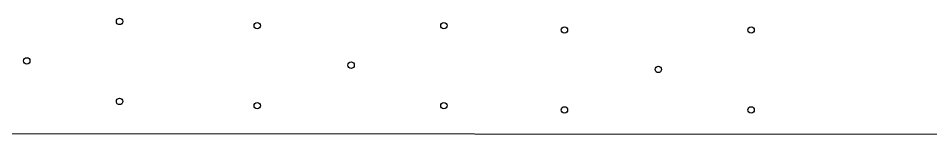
# Model space of a CAD drawing. Extents: x 40 to 347, y -158 to -43.
# Drawn here: x 246 to 288.77, y -157.66 to -152.2 of the extents above; entities that cross this region are included whole.
import ezdxf

# ---------------------------------------------------------------- set-up
doc = ezdxf.new("R2010")
doc.units = 0
doc.layers.add('BLACK', color=7, linetype='CONTINUOUS')

msp = doc.modelspace()

# ---------------------------------------------------------------- linework, layer by layer
at = {"layer": 'BLACK', "linetype": 'CONTINUOUS'}
msp.add_line((342.611751, -157.663963), (207.709502, -157.613992), dxfattribs=at)
at = {"layer": 'BLACK'}
for centre in [(250.75, -152.35), (257.2, -152.55), (265.95, -152.55), (271.6, -152.75), (280.35, -152.75), (246.4, -154.2), (261.6, -154.4), (276, -154.6), (250.75, -156.1), (257.2, -156.3), (265.95, -156.3), (271.6, -156.5), (280.35, -156.5)]:
    msp.add_circle(centre, 0.15, dxfattribs=at)

doc.saveas('drawing.dxf')
